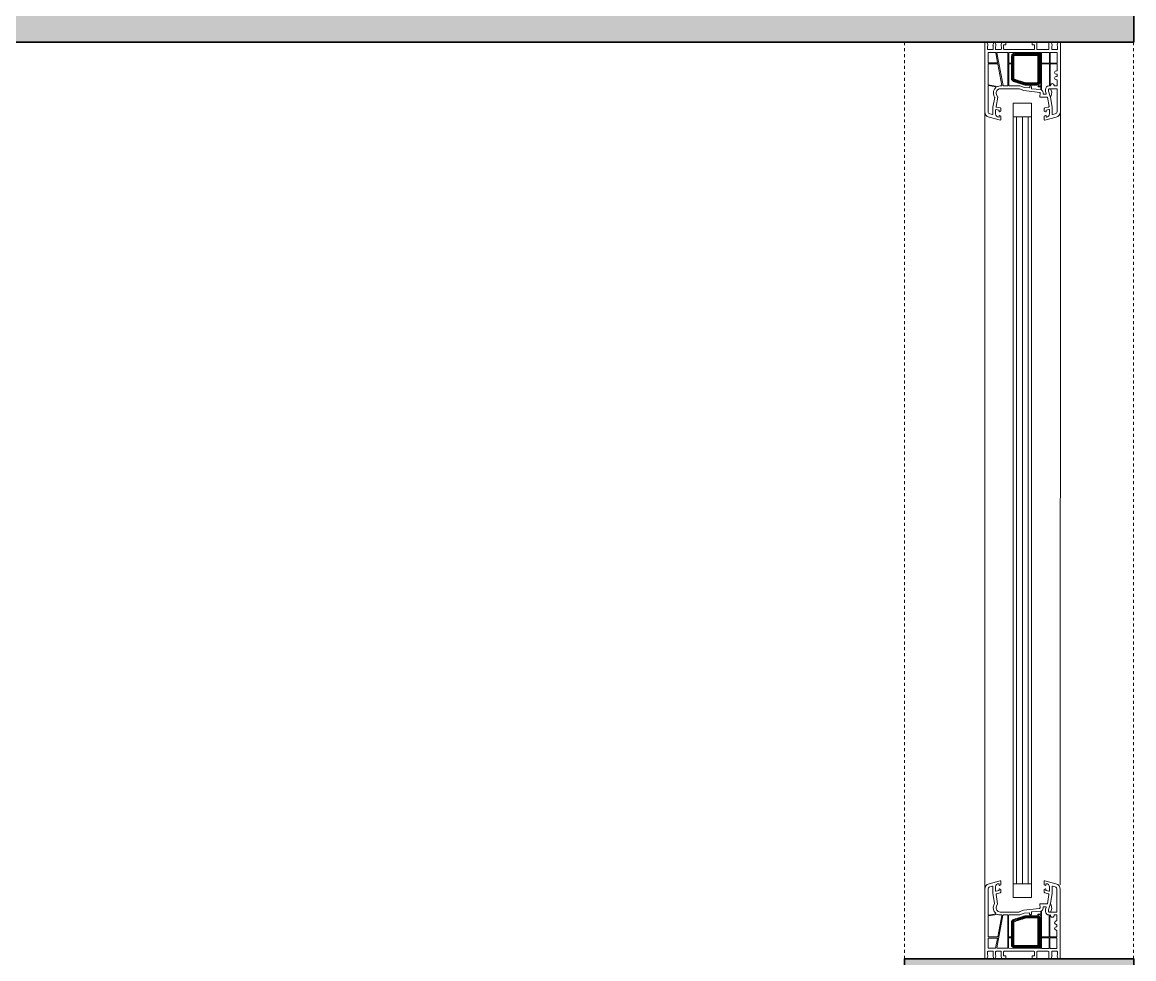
# Model space of a CAD drawing. Header units: feet. Extents: x 600 to 2744, y 411 to 1435.
# Drawn here: x 2639.25 to 2676.73, y 1194.8 to 1226.38 of the extents above; entities that cross this region are included whole.
import ezdxf

# ---------------------------------------------------------------- set-up
doc = ezdxf.new("R2010")
doc.units = ezdxf.units.FT
doc.linetypes.add('HIDDENX2', pattern=[0.75, 0.5, -0.25])
for name, color, linetype, lineweight in [('PQI-A-HIDN', 31, 'HIDDENX2', 9), ('PQI-A-IN-ELEV', 245, 'Continuous', 9), ('PQI-A-IN-FURN', 39, 'Continuous', 13), ('PQI-A-WALL', 30, 'Continuous', 50), ('PQI-A-WIN', 140, 'Continuous', 13)]:
    doc.layers.add(name, color=color, linetype=linetype, lineweight=lineweight)

# ---------------------------------------------------------------- blocks, each defined once
blk = doc.blocks.new('*U76')
at = {"ltscale": 10}
for p, q in [((47, 33.14), (0, 33.14)), ((0, 33.14), (0.07, 31.21)), ((0, 33.14), (60.69, 33.14)), ((0.07, 31.21), (2.24, 30.42)), ((4, 30.66), (6, 30.66)), ((6.5, 30.16), (6.5, 26.14)), ((40.8, 23.34), (40.8, 30.24)), ((40.8, 30.24), (60.69, 30.24)), ((65.54, 29.35), (67.99, 19.51)), ((734.46, 29.35), (732, 19.51)), ((799.99, 33.14), (739.31, 33.14)), ((759.19, 30.24), (739.31, 30.24)), ((752.99, 33.14), (799.99, 33.14)), ((759.19, 23.34), (759.19, 30.24)), ((793.49, 30.16), (793.49, 26.14)), ((795.99, 30.66), (793.99, 30.66)), ((799.93, 31.21), (797.75, 30.42)), ((799.99, 33.14), (799.93, 31.21)), ((2.24, 25.88), (0, 25.07)), ((0, 25.07), (0, 23.64)), ((0.5, 23.14), (6, 23.14)), ((6, 25.64), (4, 25.64)), ((6.5, 22.64), (6.5, 13.14)), ((9.1, 23.24), (9.1, 16.94)), ((18.1, 23.54), (9.4, 23.54)), ((18.4, 16.94), (18.4, 23.24)), ((19, 23.24), (19, 16.94)), ((37.9, 23.54), (19.3, 23.54)), ((42.8, 22.84), (41.3, 22.84)), ((43.1, 20.24), (41.3, 20.24)), ((42.8, 22.84), (48.42, 24.45)), ((44.76, 20.7), (43.23, 20.26)), ((45.4, 18.4), (45.4, 20.22)), ((48.12, 24.48), (46.81, 25.09)), ((56.1, 23.26), (48, 21.83)), ((48, 15.64), (48, 21.83)), ((56.86, 25.93), (48.42, 24.45)), ((57.51, 19.52), (56.67, 22.89)), ((63.02, 25.94), (56.94, 25.94)), ((58.88, 23.12), (59.44, 20.87)), ((62.7, 23.74), (59.37, 23.74)), ((59.73, 20.64), (60.7, 20.64)), ((60.96, 20.19), (60.35, 19.14)), ((62.72, 28.65), (63.31, 26.31)), ((64.65, 19.14), (64.04, 20.19)), ((64.3, 20.64), (65.2, 20.64)), ((735.69, 20.64), (734.79, 20.64)), ((735.35, 19.14), (735.95, 20.19)), ((737.27, 28.65), (736.69, 26.31)), ((736.98, 25.94), (743.05, 25.94)), ((737.29, 23.74), (740.63, 23.74)), ((739.03, 20.19), (739.64, 19.14)), ((740.26, 20.64), (739.29, 20.64)), ((741.11, 23.12), (740.55, 20.87)), ((742.48, 19.52), (743.32, 22.89)), ((743.14, 25.93), (751.57, 24.45)), ((743.89, 23.26), (751.99, 21.83)), ((757.19, 22.84), (751.57, 24.45)), ((751.87, 24.48), (753.18, 25.09)), ((751.99, 15.64), (751.99, 21.83)), ((754.59, 18.4), (754.59, 20.22)), ((755.23, 20.7), (756.76, 20.26)), ((756.9, 20.24), (758.69, 20.24)), ((757.19, 22.84), (758.69, 22.84)), ((762.09, 23.54), (780.69, 23.54)), ((780.99, 23.24), (780.99, 16.94)), ((781.59, 16.94), (781.59, 23.24)), ((781.89, 23.54), (790.59, 23.54)), ((790.89, 23.24), (790.89, 16.94)), ((793.49, 22.64), (793.49, 13.14)), ((793.99, 25.64), (795.99, 25.64)), ((799.49, 23.14), (793.99, 23.14)), ((797.75, 25.88), (799.99, 25.07)), ((799.99, 25.07), (799.99, 23.64)), ((0, 12.14), (0, 9.64)), ((6, 12.64), (0.5, 12.64)), ((2.5, 8.64), (2.5, 10.64)), ((2.5, 10.64), (6, 10.64)), ((6.5, 10.14), (6.5, -15.86)), ((9.1, 15.74), (9.1, -11.66)), ((9.4, 16.64), (18.1, 16.64)), ((37.9, 16.04), (9.4, 16.04)), ((19.3, 16.64), (41.63, 16.64)), ((38.2, 13.94), (38.2, 15.74)), ((39, 15.74), (39, 13.94)), ((41.1, 16.04), (39.3, 16.04)), ((40.87, 8.17), (41.4, 15.72)), ((42.29, 1.14), (43.96, 15.09)), ((44.53, 15.55), (47.43, 15.15)), ((60.35, 19.14), (58, 19.14)), ((67.7, 19.14), (64.65, 19.14)), ((732.29, 19.14), (735.35, 19.14)), ((739.64, 19.14), (742, 19.14)), ((755.46, 15.55), (752.57, 15.15)), ((757.71, 1.14), (756.03, 15.09)), ((780.69, 16.64), (758.36, 16.64)), ((759.12, 8.17), (758.59, 15.72)), ((758.89, 16.04), (760.69, 16.04)), ((760.99, 15.74), (760.99, 13.94)), ((761.79, 13.94), (761.79, 15.74)), ((762.09, 16.04), (790.59, 16.04)), ((790.59, 16.64), (781.89, 16.64)), ((790.89, 15.74), (790.89, -11.66)), ((793.49, 10.14), (793.49, -15.86)), ((793.99, 12.64), (799.49, 12.64)), ((797.49, 10.64), (793.99, 10.64)), ((797.49, 8.64), (797.49, 10.64)), ((799.99, 12.14), (799.99, 9.64)), ((1, 8.64), (2.5, 8.64)), ((38.22, -2.2), (39.72, 1.71)), ((38.95, 7.89), (40.57, 7.89)), ((40.05, 6.39), (38.95, 6.39)), ((39.72, 1.71), (40.05, 6.39)), ((40.83, -2.65), (42.29, 1.14)), ((746.66, 8), (53.33, 8)), ((53.33, -8), (53.33, 8)), ((65.33, -8), (65.33, 8)), ((734.66, -8), (734.66, 8)), ((746.66, -8), (746.66, 8)), ((759.16, -2.65), (757.71, 1.14)), ((761.04, 7.89), (759.42, 7.89)), ((759.94, 6.39), (761.04, 6.39)), ((760.27, 1.71), (759.94, 6.39)), ((761.77, -2.2), (760.27, 1.71)), ((798.99, 8.64), (797.49, 8.64)), ((38.2, -11.66), (38.2, -2.31)), ((40.8, -19.36), (40.8, -2.83)), ((746.66, -8), (53.33, -8)), ((759.19, -19.36), (759.19, -2.83)), ((761.79, -11.66), (761.79, -2.31)), ((0, -15.36), (0, -17.78)), ((0, -17.78), (2.24, -18.6)), ((2.5, -14.36), (1, -14.36)), ((2.5, -16.36), (2.5, -14.36)), ((6, -16.36), (2.5, -16.36)), ((4, -18.36), (6, -18.36)), ((6.5, -18.86), (6.5, -22.86)), ((9.1, -12.86), (9.1, -22.08)), ((9.4, -11.96), (18.1, -11.96)), ((37.9, -12.56), (9.4, -12.56)), ((9.46, -22.37), (37.96, -16.89)), ((18.4, -11.66), (18.4, -10.26)), ((19, -10.26), (19, -11.66)), ((19.3, -11.96), (37.9, -11.96)), ((38.2, -16.59), (38.2, -12.86)), ((57.51, -19.24), (56.67, -22.61)), ((60.35, -18.86), (58, -18.86)), ((60.96, -19.91), (60.35, -18.86)), ((64.65, -18.86), (64.04, -19.91)), ((67.7, -18.86), (64.65, -18.86)), ((65.54, -29.07), (67.99, -19.23)), ((734.46, -29.07), (732, -19.23)), ((732.29, -18.86), (735.35, -18.86)), ((735.35, -18.86), (735.95, -19.91)), ((739.03, -19.91), (739.64, -18.86)), ((739.64, -18.86), (742, -18.86)), ((742.48, -19.24), (743.32, -22.61)), ((761.79, -16.59), (761.79, -12.86)), ((790.54, -22.37), (762.04, -16.89)), ((780.69, -11.96), (762.09, -11.96)), ((762.09, -12.56), (790.59, -12.56)), ((780.99, -10.26), (780.99, -11.66)), ((781.59, -11.66), (781.59, -10.26)), ((790.59, -11.96), (781.89, -11.96)), ((790.89, -12.86), (790.89, -22.08)), ((793.49, -18.86), (793.49, -22.86)), ((793.99, -16.36), (797.49, -16.36)), ((795.99, -18.36), (793.99, -18.36)), ((797.49, -16.36), (797.49, -14.36)), ((797.49, -14.36), (798.99, -14.36)), ((799.99, -17.78), (797.75, -18.6)), ((799.99, -15.36), (799.99, -17.78)), ((2.24, -23.12), (0, -23.93)), ((0, -23.93), (0, -24.78)), ((0, -24.78), (2.24, -25.6)), ((6, -23.36), (4, -23.36)), ((4, -25.36), (6, -25.36)), ((6.5, -25.86), (6.5, -29.86)), ((39.12, -23.28), (38, -29.61)), ((47.79, -21.6), (45.76, -22.54)), ((48.12, -24.2), (46.81, -24.81)), ((56.1, -22.98), (48.09, -21.57)), ((56.86, -25.65), (48.42, -24.16)), ((63.02, -25.66), (56.94, -25.66)), ((58.88, -22.84), (59.44, -20.59)), ((62.7, -23.46), (59.37, -23.46)), ((59.73, -20.36), (60.7, -20.36)), ((62.72, -28.37), (63.31, -26.03)), ((64.3, -20.36), (65.2, -20.36)), ((735.69, -20.36), (734.79, -20.36)), ((737.27, -28.37), (736.69, -26.03)), ((736.98, -25.66), (743.05, -25.66)), ((737.29, -23.46), (740.63, -23.46)), ((740.26, -20.36), (739.29, -20.36)), ((741.11, -22.84), (740.55, -20.59)), ((743.14, -25.65), (751.57, -24.16)), ((743.89, -22.98), (751.91, -21.57)), ((751.87, -24.2), (753.18, -24.81)), ((752.2, -21.6), (754.23, -22.54)), ((760.87, -23.28), (761.99, -29.61)), ((793.49, -25.86), (793.49, -29.86)), ((793.99, -23.36), (795.99, -23.36)), ((795.99, -25.36), (793.99, -25.36)), ((797.75, -23.12), (799.99, -23.93)), ((799.99, -24.78), (797.75, -25.6)), ((799.99, -23.93), (799.99, -24.78)), ((0.07, -30.91), (0, -32.86)), ((0, -32.86), (60.69, -32.86)), ((2.24, -30.12), (0.07, -30.91)), ((6, -30.36), (4, -30.36)), ((38.3, -29.96), (60.69, -29.96)), ((761.69, -29.96), (739.31, -29.96)), ((799.99, -32.86), (739.31, -32.86)), ((793.99, -30.36), (795.99, -30.36)), ((797.75, -30.12), (799.93, -30.91)), ((799.93, -30.91), (799.99, -32.86))]:
    blk.add_line(p, q, dxfattribs=at)
for p, q in [((9.1, 29.94), (9.1, 24.44)), ((18.1, 30.24), (9.4, 30.24)), ((18.4, 24.44), (18.4, 29.94)), ((19, 29.94), (19, 24.44)), ((25, 30.24), (19.3, 30.24)), ((25, 29.64), (25, 30.24)), ((30, 30.24), (28, 30.24)), ((28, 30.24), (28, 29.64)), ((30, 29.64), (30, 30.24)), ((37.9, 30.24), (33, 30.24)), ((33, 30.24), (33, 29.64)), ((38.2, 27.94), (38.2, 29.94)), ((761.79, 27.94), (761.79, 29.94)), ((762.09, 30.24), (766.99, 30.24)), ((766.99, 30.24), (766.99, 29.64)), ((769.99, 29.64), (769.99, 30.24)), ((769.99, 30.24), (771.99, 30.24)), ((771.99, 30.24), (771.99, 29.64)), ((774.99, 29.64), (774.99, 30.24)), ((774.99, 30.24), (780.69, 30.24)), ((780.99, 29.94), (780.99, 24.44)), ((781.59, 24.44), (781.59, 29.94)), ((781.89, 30.24), (790.59, 30.24)), ((790.89, 29.94), (790.89, 24.44)), ((9.4, 24.14), (18.1, 24.14)), ((19.3, 24.14), (37.95, 24.14)), ((37.7, 27.64), (37.9, 27.64)), ((37.95, 24.64), (37.7, 24.64)), ((762.04, 24.64), (762.29, 24.64)), ((780.69, 24.14), (762.04, 24.14)), ((762.29, 27.64), (762.09, 27.64)), ((790.59, 24.14), (781.89, 24.14)), ((9.6, 15.46), (34.9, 15.46)), ((9.6, 13.46), (9.6, 15.46)), ((9.6, 14.38), (10.68, 15.46)), ((9.6, 13.06), (11.6, 15.06)), ((9.6, 11.65), (11.6, 13.65)), ((34.9, 13.46), (9.6, 13.46)), ((9.6, -6.84), (9.6, 13.2)), ((9.6, 13.2), (11.6, 13.2)), ((9.6, 12.96), (9.84, 13.2)), ((9.6, 11.55), (11.25, 13.2)), ((9.6, 10.24), (11.6, 12.24)), ((9.6, 10.14), (11.6, 12.14)), ((9.6, 8.82), (11.6, 10.82)), ((9.6, 8.72), (11.6, 10.72)), ((10.09, 13.46), (12.09, 15.46)), ((11.51, 13.46), (13.51, 15.46)), ((11.6, 13.2), (11.6, -6.84)), ((12.92, 13.46), (14.92, 15.46)), ((14.34, 13.46), (16.34, 15.46)), ((15.75, 13.46), (17.75, 15.46)), ((17.16, 13.46), (19.16, 15.46)), ((18.58, 13.46), (20.58, 15.46)), ((19.99, 13.46), (21.99, 15.46)), ((21.41, 13.46), (23.41, 15.46)), ((22.82, 13.46), (24.82, 15.46)), ((24.24, 13.46), (26.24, 15.46)), ((25.65, 13.46), (27.65, 15.46)), ((27.06, 13.46), (29.06, 15.46)), ((28.48, 13.46), (30.48, 15.46)), ((29.89, 13.46), (31.89, 15.46)), ((31.31, 13.46), (33.31, 15.46)), ((32.72, 13.46), (34.72, 15.46)), ((34.13, 13.46), (35.93, 15.25)), ((35.31, 13.32), (36.73, 14.74)), ((35.37, 13.28), (36.78, 14.69)), ((35.6, 12.19), (37.6, 14.19)), ((35.6, 12.09), (37.36, 13.86)), ((35.6, 10.78), (37.6, 12.78)), ((35.6, 2.88), (35.6, 12.76)), ((35.6, 10.68), (37.6, 12.68)), ((35.6, 9.37), (37.6, 11.37)), ((35.6, 9.27), (37.6, 11.27)), ((35.6, 7.95), (37.6, 9.95)), ((35.6, 7.85), (37.6, 9.85)), ((37.6, 12.76), (37.6, 2.88)), ((764.39, 12.19), (762.39, 14.19)), ((764.39, 10.78), (762.39, 12.78)), ((762.39, 12.76), (762.39, 2.88)), ((764.39, 10.68), (762.39, 12.68)), ((764.39, 9.37), (762.39, 11.37)), ((764.39, 9.27), (762.39, 11.27)), ((764.39, 7.95), (762.39, 9.95)), ((764.39, 7.85), (762.39, 9.85)), ((764.39, 12.09), (762.63, 13.86)), ((764.62, 13.28), (763.21, 14.69)), ((764.68, 13.32), (763.26, 14.74)), ((765.86, 13.46), (764.06, 15.25)), ((764.39, 2.88), (764.39, 12.76)), ((790.39, 15.46), (765.09, 15.46)), ((765.09, 13.46), (790.39, 13.46)), ((767.27, 13.46), (765.27, 15.46)), ((768.69, 13.46), (766.69, 15.46)), ((770.1, 13.46), (768.1, 15.46)), ((771.52, 13.46), (769.52, 15.46)), ((772.93, 13.46), (770.93, 15.46)), ((774.34, 13.46), (772.34, 15.46)), ((775.76, 13.46), (773.76, 15.46)), ((777.17, 13.46), (775.17, 15.46)), ((778.59, 13.46), (776.59, 15.46)), ((780, 13.46), (778, 15.46)), ((781.42, 13.46), (779.42, 15.46)), ((782.83, 13.46), (780.83, 15.46)), ((784.24, 13.46), (782.24, 15.46)), ((785.66, 13.46), (783.66, 15.46)), ((787.07, 13.46), (785.07, 15.46)), ((788.49, 13.46), (786.49, 15.46)), ((789.9, 13.46), (787.9, 15.46)), ((790.39, 13.06), (788.39, 15.06)), ((790.39, 11.65), (788.39, 13.65)), ((790.39, 13.2), (788.39, 13.2)), ((788.39, 13.2), (788.39, -6.84)), ((790.39, 10.24), (788.39, 12.24)), ((790.39, 10.14), (788.39, 12.14)), ((790.39, 8.82), (788.39, 10.82)), ((790.39, 8.72), (788.39, 10.72)), ((790.39, 11.55), (788.74, 13.2)), ((790.39, 14.38), (789.31, 15.46)), ((790.39, 12.96), (790.16, 13.2)), ((790.39, 13.46), (790.39, 15.46)), ((790.39, -6.84), (790.39, 13.2)), ((9.6, 7.41), (11.6, 9.41)), ((9.6, 7.31), (11.6, 9.31)), ((9.6, 5.99), (11.6, 7.99)), ((9.6, 4.58), (11.6, 6.58)), ((9.6, 3.17), (11.6, 5.17)), ((9.6, 1.75), (11.6, 3.75)), ((9.6, 0.34), (11.6, 2.34)), ((9.6, -1.08), (11.6, 0.92)), ((32.41, -7.06), (35.57, 2.66)), ((34.01, -2.12), (37.13, 0.99)), ((37.47, 2.05), (34.31, -7.68)), ((34.69, -0.03), (37.6, 2.88)), ((35.37, 2.07), (37.6, 4.3)), ((35.6, 6.54), (37.6, 8.54)), ((35.6, 6.44), (37.6, 8.44)), ((35.6, 5.12), (37.6, 7.12)), ((35.6, 3.71), (37.6, 5.71)), ((764.39, 6.54), (762.39, 8.54)), ((764.39, 6.44), (762.39, 8.44)), ((764.39, 5.12), (762.39, 7.12)), ((764.39, 3.71), (762.39, 5.71)), ((764.62, 2.07), (762.39, 4.3)), ((765.3, -0.03), (762.39, 2.88)), ((762.53, 2.05), (765.68, -7.68)), ((765.98, -2.12), (762.87, 0.99)), ((767.59, -7.06), (764.43, 2.66)), ((790.39, 7.41), (788.39, 9.41)), ((790.39, 7.31), (788.39, 9.31)), ((790.39, 5.99), (788.39, 7.99)), ((790.39, 4.58), (788.39, 6.58)), ((790.39, 3.17), (788.39, 5.17)), ((790.39, 1.75), (788.39, 3.75)), ((790.39, 0.34), (788.39, 2.34)), ((790.39, -1.08), (788.39, 0.92)), ((9.6, -2.49), (11.6, -0.49)), ((9.6, -3.91), (11.6, -1.91)), ((9.6, -5.32), (11.6, -3.32)), ((9.6, -6.73), (11.6, -4.73)), ((9.83, -7.92), (11.6, -6.15)), ((10.4, -8.76), (11.82, -7.35)), ((11.25, -9.33), (13.03, -7.54)), ((12.3, -7.54), (31.74, -7.54)), ((31.74, -9.54), (12.3, -9.54)), ((12.45, -9.54), (14.45, -7.54)), ((13.86, -9.54), (15.86, -7.54)), ((15.28, -9.54), (17.28, -7.54)), ((16.69, -9.54), (18.69, -7.54)), ((18.11, -9.54), (20.11, -7.54)), ((19.52, -9.54), (21.52, -7.54)), ((20.93, -9.54), (22.93, -7.54)), ((22.35, -9.54), (24.35, -7.54)), ((23.76, -9.54), (25.76, -7.54)), ((25.18, -9.54), (27.18, -7.54)), ((26.59, -9.54), (28.59, -7.54)), ((28, -9.54), (30, -7.54)), ((29.42, -9.54), (31.42, -7.54)), ((30.83, -9.54), (35.08, -5.29)), ((32.31, -9.48), (34.4, -7.39)), ((32.65, -6.31), (35.76, -3.2)), ((33.33, -4.22), (36.44, -1.1)), ((766.66, -4.22), (763.55, -1.1)), ((767.34, -6.31), (764.23, -3.2)), ((769.16, -9.54), (764.91, -5.29)), ((767.69, -9.48), (765.59, -7.39)), ((787.69, -7.54), (768.25, -7.54)), ((768.25, -9.54), (787.69, -9.54)), ((770.57, -9.54), (768.57, -7.54)), ((771.99, -9.54), (769.99, -7.54)), ((773.4, -9.54), (771.4, -7.54)), ((774.82, -9.54), (772.82, -7.54)), ((776.23, -9.54), (774.23, -7.54)), ((777.65, -9.54), (775.65, -7.54)), ((779.06, -9.54), (777.06, -7.54)), ((780.47, -9.54), (778.47, -7.54)), ((781.89, -9.54), (779.89, -7.54)), ((783.3, -9.54), (781.3, -7.54)), ((784.72, -9.54), (782.72, -7.54)), ((786.13, -9.54), (784.13, -7.54)), ((787.55, -9.54), (785.55, -7.54)), ((788.75, -9.33), (786.96, -7.54)), ((789.59, -8.76), (788.18, -7.35)), ((790.39, -2.49), (788.39, -0.49)), ((790.39, -3.91), (788.39, -1.91)), ((790.39, -5.32), (788.39, -3.32)), ((790.39, -6.73), (788.39, -4.73)), ((790.17, -7.92), (788.39, -6.15)), ((19.24, -21.41), (37.84, -17.83)), ((38.2, -18.12), (38.2, -19.36)), ((761.79, -18.12), (761.79, -19.36)), ((780.75, -21.41), (762.15, -17.83)), ((9.1, -23.61), (9.1, -29.66)), ((17.74, -21.7), (9.34, -23.31)), ((18.1, -29.66), (18.1, -21.99)), ((19, -29.66), (19, -21.7)), ((38.74, -21.99), (37.38, -29.71)), ((761.26, -21.99), (762.62, -29.71)), ((780.99, -29.66), (780.99, -21.7)), ((781.89, -29.66), (781.89, -21.99)), ((782.25, -21.7), (790.65, -23.31)), ((790.89, -23.61), (790.89, -29.66)), ((9.4, -29.96), (17.8, -29.96)), ((37.08, -29.96), (19.3, -29.96)), ((762.91, -29.96), (780.69, -29.96)), ((790.59, -29.96), (782.19, -29.96))]:
    blk.add_line(p, q)
at = {"ltscale": 100}
for p, q in [((65.33, 5), (734.66, 5)), ((65.33, 0), (734.66, 0)), ((65.33, -5), (734.66, -5))]:
    blk.add_line(p, q, dxfattribs=at)
at = {"ltscale": 10}
for centre, radius, start, end in [((2.58, 31.36), 1, 250, 293.89551), ((4, 28.16), 2.5, 90, 113.89551), ((6, 30.16), 0.5, 0, 90), ((60.69, 28.14), 5, 14, 90), ((60.69, 28.14), 2.1, 14, 90), ((739.31, 28.14), 5, 90, 166), ((739.31, 28.14), 2.1, 90, 166), ((793.99, 30.16), 0.5, 90, 180), ((795.99, 28.16), 2.5, 66.10449, 90), ((797.41, 31.36), 1, 246.10449, 290), ((0.5, 23.64), 0.5, 180, 270), ((2.58, 24.94), 1, 66.10449, 110), ((4, 28.14), 2.5, 246.10449, 270), ((6, 26.14), 0.5, 270, 0), ((6, 22.64), 0.5, 0, 90), ((9.4, 23.24), 0.3, 90, 180), ((18.1, 23.24), 0.3, 0, 90), ((19.3, 23.24), 0.3, 90, 180), ((37.9, 23.24), 0.3, 1.68541, 90), ((41.3, 23.34), 3.1, 181.68541, 270), ((44.3, 19.64), 6, 65.23126, 125.68533), ((41.3, 23.34), 0.5, 180, 270), ((43.1, 20.74), 0.5, 270, 286), ((44.9, 20.22), 0.5, 0, 106), ((48.33, 24.94), 0.5, 245.23126, 280), ((56.19, 22.77), 0.5, 14, 100), ((56.94, 25.44), 0.5, 90, 100), ((56.94, 25.44), 0.5, 90, 100), ((58, 19.64), 0.5, 194, 270), ((59.37, 23.24), 0.5, 90, 194), ((59.73, 20.94), 0.3, 194, 270), ((60.7, 20.34), 0.3, 330, 90), ((62.7, 20.94), 2.8, 0, 90), ((63.02, 26.24), 0.3, 270, 14), ((64.3, 20.34), 0.3, 90, 210), ((65.2, 20.94), 0.3, 270, 0), ((67.7, 19.44), 0.3, 270, 14), ((732.29, 19.44), 0.3, 166, 270), ((737.29, 20.94), 2.8, 90, 180), ((734.79, 20.94), 0.3, 180, 270), ((735.69, 20.34), 0.3, 330, 90), ((736.98, 26.24), 0.3, 166, 270), ((739.29, 20.34), 0.3, 90, 210), ((740.26, 20.94), 0.3, 270, 346), ((740.63, 23.24), 0.5, 346, 90), ((742, 19.64), 0.5, 270, 346), ((743.05, 25.44), 0.5, 80, 90), ((743.05, 25.44), 0.5, 80, 90), ((743.81, 22.77), 0.5, 80, 166), ((751.66, 24.94), 0.5, 260, 294.76874), ((755.69, 19.64), 6, 54.31467, 114.76874), ((755.09, 20.22), 0.5, 74, 180), ((756.9, 20.74), 0.5, 254, 270), ((758.69, 23.34), 0.5, 270, 0), ((758.69, 23.34), 3.1, 270, 358.31459), ((762.09, 23.24), 0.3, 90, 178.31459), ((780.69, 23.24), 0.3, 0, 90), ((781.89, 23.24), 0.3, 90, 180), ((790.59, 23.24), 0.3, 0, 90), ((793.99, 26.14), 0.5, 180, 270), ((793.99, 22.64), 0.5, 90, 180), ((795.99, 28.14), 2.5, 270, 293.89551), ((797.41, 24.94), 1, 70, 113.89551), ((799.49, 23.64), 0.5, 270, 0), ((0.5, 12.14), 0.5, 90, 180), ((6, 13.14), 0.5, 270, 0), ((6, 10.14), 0.5, 0, 90), ((9.4, 16.94), 0.3, 180, 270), ((9.4, 15.74), 0.3, 90, 180), ((18.1, 16.94), 0.3, 270, 360), ((19.3, 16.94), 0.3, 180, 270), ((37.9, 15.74), 0.3, 0, 90), ((38.6, 13.94), 0.4, 180, 0), ((39.3, 15.74), 0.3, 90, 180), ((41.1, 15.74), 0.3, 356, 90), ((41.63, 16.94), 0.3, 270, 326.37479), ((44.46, 15.06), 3.1, 79.17578, 146.37479), ((44.46, 15.06), 0.5, 82, 176), ((45.1, 18.4), 0.3, 259.17578, 0), ((47.5, 15.64), 0.5, 261.54704, 0), ((752.49, 15.64), 0.5, 180, 278.45296), ((754.89, 18.4), 0.3, 180, 280.82422), ((755.53, 15.06), 3.1, 33.62521, 100.82422), ((755.53, 15.06), 0.5, 4, 98), ((758.36, 16.94), 0.3, 213.62521, 270), ((758.89, 15.74), 0.3, 90, 184), ((760.69, 15.74), 0.3, 0, 90), ((761.39, 13.94), 0.4, 180, 0), ((762.09, 15.74), 0.3, 90, 180), ((780.69, 16.94), 0.3, 270, 0), ((781.89, 16.94), 0.3, 180, 270), ((790.59, 16.94), 0.3, 270, 360), ((790.59, 15.74), 0.3, 0, 90), ((793.99, 13.14), 0.5, 180, 270), ((793.99, 10.14), 0.5, 90, 180), ((799.49, 12.14), 0.5, 0, 90), ((1, 9.64), 1, 180, 270), ((38.95, 7.14), 0.75, 90, 270), ((40.57, 8.19), 0.3, 270, 356), ((759.42, 8.19), 0.3, 184, 270), ((761.04, 7.14), 0.75, 270, 90), ((798.99, 9.64), 1, 270, 0), ((38.5, -2.31), 0.3, 159, 180), ((41.3, -2.83), 0.5, 159, 180), ((758.69, -2.83), 0.5, 360, 21), ((761.49, -2.31), 0.3, 360, 21), ((1, -15.36), 1, 90, 180), ((2.58, -17.66), 1, 250, 293.89551), ((4, -20.86), 2.5, 90, 113.89551), ((6, -15.86), 0.5, 270, 0), ((6, -18.86), 0.5, 0, 90), ((9.4, -11.66), 0.3, 180, 270), ((9.4, -12.86), 0.3, 90, 180), ((18.1, -11.66), 0.3, 270, 0), ((18.7, -10.26), 0.3, 90, 180), ((18.7, -10.26), 0.3, 0, 90), ((19.3, -11.66), 0.3, 180, 270), ((37.9, -11.66), 0.3, 270, 0), ((37.9, -12.86), 0.3, 0, 90), ((37.9, -16.59), 0.3, 280.89283, 0), ((44.3, -19.36), 3.5, 180, 294.72361), ((58, -19.36), 0.5, 90, 166), ((67.7, -19.16), 0.3, 346, 90), ((732.29, -19.16), 0.3, 90, 194), ((742, -19.36), 0.5, 14, 90), ((755.69, -19.36), 3.5, 245.27639, 0), ((762.09, -11.66), 0.3, 180, 270), ((762.09, -12.86), 0.3, 90, 180), ((762.09, -16.59), 0.3, 180, 259.10717), ((780.69, -11.66), 0.3, 270, 0), ((781.29, -10.26), 0.3, 90, 180), ((781.29, -10.26), 0.3, 0, 90), ((781.89, -11.66), 0.3, 180, 270), ((790.59, -11.66), 0.3, 270, 0), ((790.59, -12.86), 0.3, 0, 90), ((793.99, -15.86), 0.5, 180, 270), ((793.99, -18.86), 0.5, 90, 180), ((795.99, -20.86), 2.5, 66.10449, 90), ((797.41, -17.66), 1, 246.10449, 290), ((798.99, -15.36), 1, 0, 90), ((2.58, -24.06), 1, 66.10449, 110), ((2.58, -24.66), 1, 250, 293.89551), ((4, -20.86), 2.5, 246.10449, 270), ((4, -27.86), 2.5, 90, 113.89551), ((6, -22.86), 0.5, 270, 0), ((6, -25.86), 0.5, 0, 90), ((9.4, -22.08), 0.3, 180, 280.89283), ((39.41, -23.34), 0.3, 39.15529, 170), ((44.3, -19.36), 6, 219.15529, 294.76874), ((48, -22.06), 0.5, 80, 114.72361), ((48.33, -24.66), 0.5, 80, 114.76874), ((56.19, -22.49), 0.5, 260, 346), ((56.94, -25.16), 0.5, 260, 270), ((56.94, -25.16), 0.5, 260, 270), ((59.37, -22.96), 0.5, 166, 270), ((59.73, -20.66), 0.3, 90, 166), ((60.69, -27.86), 2.1, 270, 346), ((60.69, -27.86), 5, 270, 346), ((60.7, -20.06), 0.3, 270, 30), ((62.7, -20.66), 2.8, 270, 0), ((63.02, -25.96), 0.3, 346, 90), ((64.3, -20.06), 0.3, 150, 270), ((65.2, -20.66), 0.3, 0, 90), ((739.31, -27.86), 5, 194, 270), ((734.79, -20.66), 0.3, 90, 180), ((737.29, -20.66), 2.8, 180, 270), ((735.69, -20.06), 0.3, 270, 30), ((736.98, -25.96), 0.3, 90, 194), ((739.31, -27.86), 2.1, 194, 270), ((739.29, -20.06), 0.3, 150, 270), ((740.26, -20.66), 0.3, 14, 90), ((740.63, -22.96), 0.5, 270, 14), ((743.05, -25.16), 0.5, 270, 280), ((743.05, -25.16), 0.5, 270, 280), ((743.81, -22.49), 0.5, 194, 280), ((751.66, -24.66), 0.5, 65.23126, 100), ((751.99, -22.06), 0.5, 65.27639, 100), ((755.69, -19.36), 6, 245.23126, 320.84471), ((760.58, -23.34), 0.3, 10, 140.84471), ((790.59, -22.08), 0.3, 259.10717, 0), ((793.99, -22.86), 0.5, 180, 270), ((793.99, -25.86), 0.5, 90, 180), ((795.99, -20.86), 2.5, 270, 293.89551), ((795.99, -27.86), 2.5, 66.10449, 90), ((797.41, -24.06), 1, 70, 113.89551), ((797.41, -24.66), 1, 246.10449, 290), ((2.58, -31.06), 1, 66.10449, 110), ((4, -27.86), 2.5, 246.10449, 270), ((6, -29.86), 0.5, 270, 0), ((38.3, -29.66), 0.3, 170, 270), ((761.69, -29.66), 0.3, 270, 10), ((793.99, -29.86), 0.5, 180, 270), ((795.99, -27.86), 2.5, 270, 293.89551), ((797.41, -31.06), 1, 70, 113.89551)]:
    blk.add_arc(centre, radius, start, end, dxfattribs=at)
for centre, radius, start, end in [((9.4, 29.94), 0.3, 90, 180), ((18.1, 29.94), 0.3, 0, 90), ((19.3, 29.94), 0.3, 90, 180), ((26.5, 29.64), 1.5, 180, 0), ((31.5, 29.64), 1.5, 180, 0), ((37.9, 29.94), 0.3, 0, 90), ((762.09, 29.94), 0.3, 90, 180), ((768.49, 29.64), 1.5, 180, 0), ((773.49, 29.64), 1.5, 180, 0), ((780.69, 29.94), 0.3, 0, 90), ((781.89, 29.94), 0.3, 90, 180), ((790.59, 29.94), 0.3, 0, 90), ((9.4, 24.44), 0.3, 180, 270), ((18.1, 24.44), 0.3, 270, 0), ((19.3, 24.44), 0.3, 180, 270), ((37.7, 26.14), 1.5, 90, 270), ((37.9, 27.94), 0.3, 270, 0), ((37.95, 24.39), 0.25, 270, 90), ((762.09, 27.94), 0.3, 180, 270), ((762.04, 24.39), 0.25, 90, 270), ((762.29, 26.14), 1.5, 270, 90), ((780.69, 24.44), 0.3, 270, 0), ((781.89, 24.44), 0.3, 180, 270), ((790.59, 24.44), 0.3, 270, 360), ((34.9, 12.76), 2.7, 0, 90), ((34.9, 12.76), 0.7, 0, 90), ((765.09, 12.76), 2.7, 90, 180), ((765.09, 12.76), 0.7, 90, 180), ((34.9, 2.88), 0.7, 342, 360), ((34.9, 2.88), 2.7, 342, 0), ((765.09, 2.88), 2.7, 180, 198), ((765.09, 2.88), 0.7, 180, 198), ((12.3, -6.84), 2.7, 180, 270), ((12.3, -6.84), 0.7, 180, 270), ((31.74, -6.84), 0.7, 270, 342), ((31.74, -6.84), 2.7, 270, 342), ((768.25, -6.84), 2.7, 198, 270), ((768.25, -6.84), 0.7, 198, 270), ((787.69, -6.84), 2.7, 270, 0), ((787.69, -6.84), 0.7, 270, 0), ((37.9, -18.12), 0.3, 0, 100.89283), ((44.3, -19.36), 6.1, 180, 203.76829), ((755.69, -19.36), 6.1, 336.23171, 0), ((762.09, -18.12), 0.3, 79.10717, 180), ((9.4, -23.61), 0.3, 100.89283, 180), ((17.8, -21.99), 0.3, 0, 100.89283), ((19.3, -21.7), 0.3, 100.89283, 180), ((38.44, -21.94), 0.3, 350, 23.76829), ((761.55, -21.94), 0.3, 156.23171, 190), ((780.69, -21.7), 0.3, 0, 79.10717), ((782.19, -21.99), 0.3, 79.10717, 180), ((790.59, -23.61), 0.3, 0, 79.10717), ((9.4, -29.66), 0.3, 180, 270), ((17.8, -29.66), 0.3, 270, 360), ((19.3, -29.66), 0.3, 180, 270), ((37.08, -29.66), 0.3, 270, 350), ((762.91, -29.66), 0.3, 190, 270), ((780.69, -29.66), 0.3, 270, 0), ((782.19, -29.66), 0.3, 180, 270), ((790.59, -29.66), 0.3, 270, 0)]:
    blk.add_arc(centre, radius, start, end)
at = {"layer": 'PQI-A-HIDN'}
for p, q in [((799.99, 97.14), (0, 97.14)), ((799.99, -102.86), (0, -102.86))]:
    blk.add_line(p, q, dxfattribs=at)
at = {"layer": 'PQI-A-IN-ELEV', "ltscale": 100}
for p, q in [((60.69, 33.14), (735.4, 33.14)), ((60.69, -32.86), (738.39, -32.86))]:
    blk.add_line(p, q, dxfattribs=at)

msp = doc.modelspace()

# ---------------------------------------------------------------- hatches: boundary and pattern name
at = {"layer": 'PQI-A-IN-FURN', "true_color": 0x000000}
h = msp.add_hatch(color=18, dxfattribs=at)
h.dxf.hatch_style = 1
h.paths.add_polyline_path([(2676.73, 1161), (2669.004, 1161), (2669.004, 1134.923), (2676.73, 1134.923)])
h.paths.add_polyline_path([(2676.728, 1190.939), (2676.729, 1194.803), (2669.004, 1194.803), (2669.004, 1168.736), (2676.728, 1168.736), (2676.728, 1172.598), (2676.73, 1190.939)])
h.paths.add_polyline_path([(2676.728, 1168.735), (2618.78, 1168.735), (2618.78, 1161.009), (2676.728, 1161.009)])
h.paths.add_polyline_path([(2618.78, 1168.726), (2539.587, 1168.726), (2539.587, 1196.734), (2535.723, 1196.734), (2535.723, 1120.361), (2531.861, 1120.361), (2531.861, 1116.498), (2535.723, 1116.498), (2535.725, 1094.373), (2539.588, 1094.373), (2539.588, 1100.155), (2640.028, 1100.155), (2640.028, 1104.018), (2539.588, 1104.018), (2539.587, 1161.01), (2618.78, 1161.01)])
h.paths.add_polyline_path([(2497.087, 1210.702), (2489.361, 1210.702), (2489.365, 1158.558), (2497.092, 1158.558)])
h.paths.add_polyline_path([(2497.09, 1315.374), (2489.364, 1315.374), (2489.364, 1210.711), (2497.09, 1210.711), (2497.09, 1234.476), (2497.09, 1234.476), (2497.09, 1251.468), (2497.09, 1266.64), (2497.09, 1269.468)])
h.paths.add_polyline_path([(2497.089, 1367.536), (2489.363, 1367.536), (2489.363, 1315.383), (2497.089, 1315.383)])
h.paths.add_polyline_path([(2580.15, 1367.538), (2497.091, 1367.538), (2497.091, 1359.811), (2580.15, 1359.811)])
h.paths.add_polyline_path([(2676.728, 1367.536), (2645.822, 1367.536), (2645.822, 1359.81), (2669.002, 1359.81), (2669.002, 1336.631), (2676.728, 1336.631)])
h = msp.add_hatch(color=18, dxfattribs=at)
h.dxf.hatch_style = 1
h.paths.add_polyline_path([(2676.73, 1270.977), (2669.004, 1270.977), (2669.004, 1229.572), (2535.723, 1229.572), (2535.723, 1225.708), (2676.73, 1225.708)])
h.paths.add_polyline_path([(2676.728, 972.892), (2618.781, 972.892), (2618.781, 969.03), (2618.781, 965.166), (2669.004, 965.166), (2669.004, 965.167), (2676.728, 965.167)])
h.paths.add_polyline_path([(2676.73, 1007.652), (2669.004, 1007.652), (2669.004, 972.893), (2676.728, 972.893), (2676.728, 976.755)])
h.paths.add_polyline_path([(2676.73, 965.166), (2669.004, 965.166), (2669.004, 952.001), (2676.73, 952.001)])
h.paths.add_polyline_path([(2618.78, 969.03), (2574.674, 969.03), (2539.586, 969.03), (2539.585, 1059.593), (2535.722, 1059.593), (2535.722, 965.167), (2618.78, 965.167)])
h.paths.add_polyline_path([(2676.728, 826.433), (2669.003, 826.433), (2624.576, 826.436), (2624.576, 822.574), (2624.576, 818.71), (2669.003, 818.71), (2669.003, 818.711), (2676.728, 818.711)])
h.paths.add_polyline_path([(2676.73, 851.539), (2669.004, 851.539), (2669.003, 826.436), (2676.729, 826.436)])
h.paths.add_polyline_path([(2676.729, 818.71), (2669.003, 818.71), (2669.007, 789.689), (2676.733, 789.689)])
h.paths.add_polyline_path([(2624.575, 826.437), (2535.722, 826.437), (2535.723, 793.59), (2539.587, 793.59), (2539.586, 804.574), (2539.586, 804.574), (2539.586, 822.574), (2624.575, 822.574)])
h.paths.add_polyline_path([(2628.434, 708.589), (2539.587, 708.589), (2539.587, 758.821), (2535.723, 758.821), (2535.723, 733.383), (2533.792, 733.383), (2533.792, 729.52), (2535.723, 729.52), (2535.724, 704.726), (2613.587, 704.726), (2623.611, 704.726), (2624.577, 704.726), (2624.577, 681.543), (2630.37, 681.544), (2630.368, 689.266), (2628.44, 689.266)])

# ---------------------------------------------------------------- linework, layer by layer
at = {"layer": 'PQI-A-WALL', "color": 0, "lineweight": 35, "ltscale": 1000}
msp.add_lwpolyline([(2669.004, 1229.572), (2535.723, 1229.572), (2535.723, 1225.708), (2676.73, 1225.708), (2676.73, 1270.977), (2669.004, 1270.977), (2669.004, 1229.572)], dxfattribs=at)
msp.add_lwpolyline([(2669.004, 1168.736), (2676.73, 1168.736), (2676.73, 1194.803), (2669.004, 1194.803)], close=True, dxfattribs=at)

# ---------------------------------------------------------------- block references
at = {"layer": 'PQI-A-WIN', "ltscale": 1000, "xscale": 0.03863196438221001, "yscale": 0.03863196438221001, "zscale": 0.03863196438221001, "rotation": 269.997245771198}
msp.add_blockref('*U76', (2672.977, 1225.708), dxfattribs=at)

doc.saveas('drawing.dxf')
